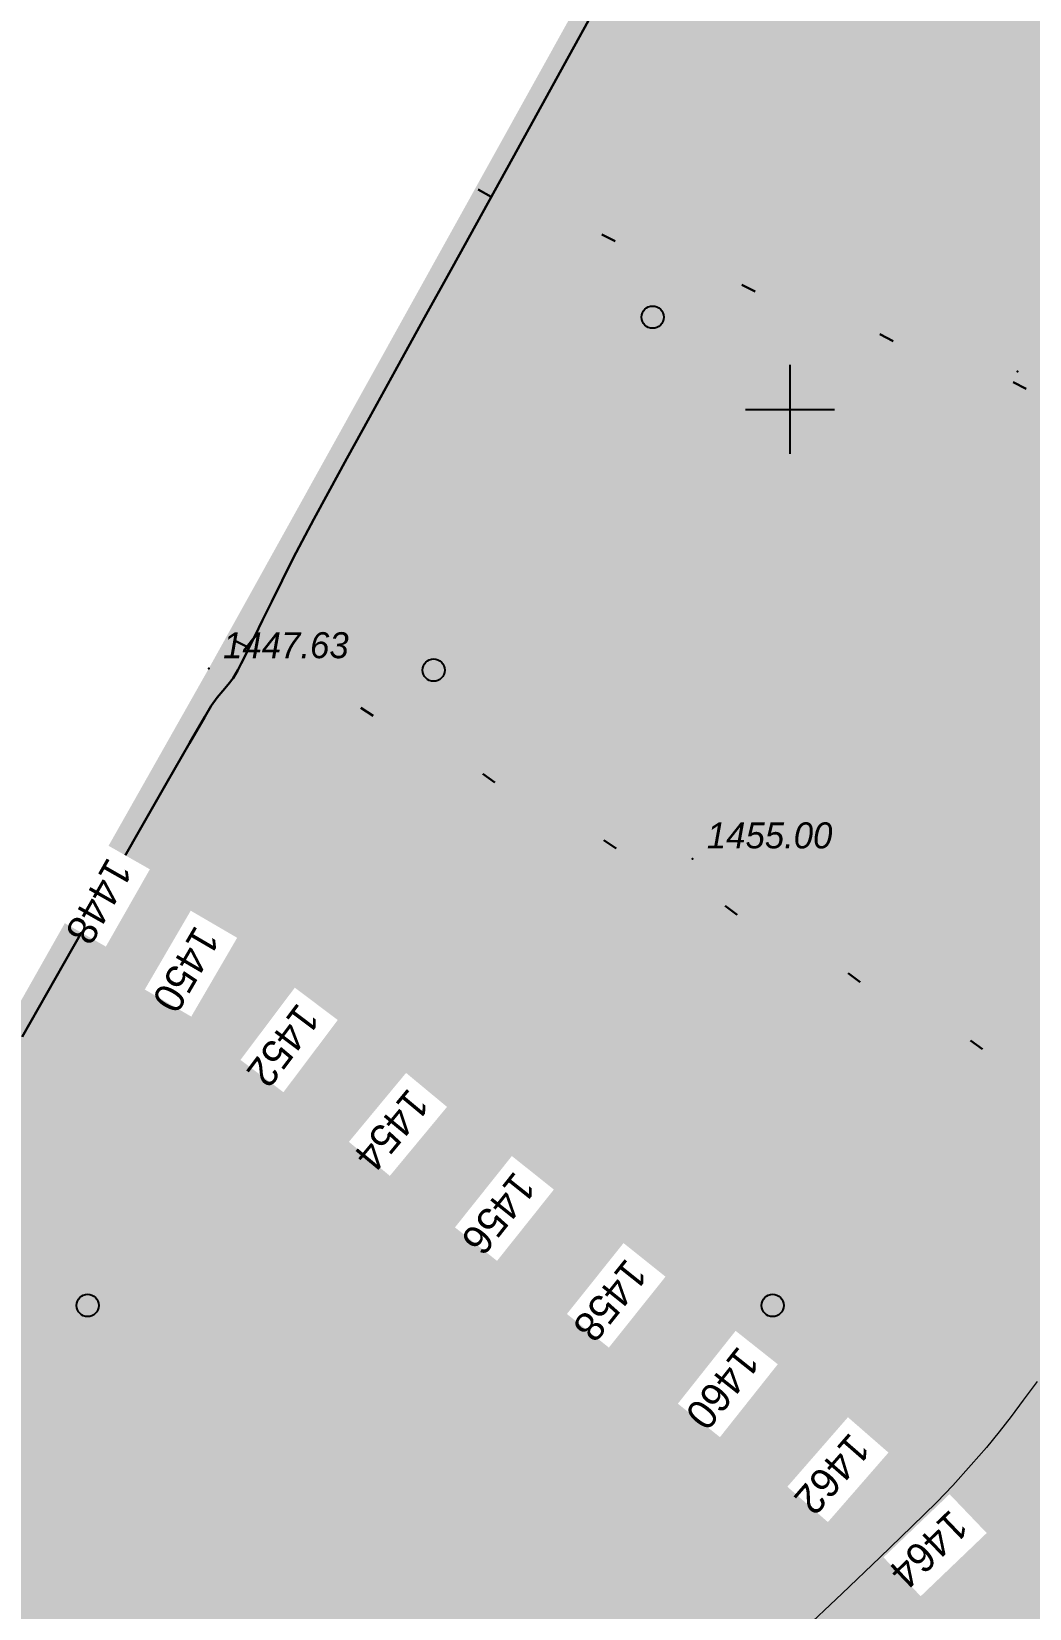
# Model space of a CAD drawing. Header units: millimetres. Extents: x 474337 to 1180020, y 4124662 to 4776603.
# Drawn here: x 748745 to 782359, y 4503169 to 4556261 of the extents above; entities that cross this region are included whole.
import ezdxf

# ---------------------------------------------------------------- set-up
doc = ezdxf.new("R2010")
doc.units = ezdxf.units.MM
doc.header["$PDMODE"] = 32
doc.header["$PDSIZE"] = 0.33
for name, color, linetype in [('(001) Сетка', 92, 'Continuous'), ('(004) Точки рельефа', 7, 'Continuous'), ('(031) Горизонтали', 42, 'Continuous'), ('(038) Деревья', 7, 'Continuous')]:
    doc.layers.add(name, color=color, linetype=linetype)
doc.layers.add('(032) Горизонтали утолщенные', color=32, linetype='Continuous', lineweight=30)
doc.layers.add('(042) Бергштрих11', color=32, linetype='Continuous', lineweight=30)
doc.styles.add('D-431', font='')
doc.styles.add('P-131', font='')
doc.styles.get('D-431').set_extended_font_data('D431', italic=True)
doc.styles.get('P-131').set_extended_font_data('P131')

# ---------------------------------------------------------------- blocks, each defined once
blk = doc.blocks.new('d')
at = {"layer": '(038) Деревья'}
blk.add_ellipse((0, 0), major_axis=(0.265, 0.265), ratio=1, start_param=5.497787, end_param=11.780972, dxfattribs=at)
blk = doc.blocks.new('Setka')
at = {"layer": '(001) Сетка'}
for p, q in [((0, 1.5), (0, -1.5)), ((-1.5, 0), (1.5, 0))]:
    blk.add_line(p, q, dxfattribs=at)

msp = doc.modelspace()

# ---------------------------------------------------------------- hatches: boundary and pattern name
at = {"lineweight": 30}
h = msp.add_hatch(color=74, dxfattribs=at)
h.dxf.hatch_style = 1
h.paths.add_polyline_path([(633175, 4349371), (632445, 4350958), (636357, 4352757), (637141, 4351054), (640648, 4352543), (648947, 4356956), (669587, 4356956), (677876, 4361936), (686916, 4370366), (689024, 4372969), (689326, 4374683), (688120, 4377668), (687868, 4380547), (691128, 4386945), (699101, 4396791), (709954, 4406912), (729810, 4426767), (742406, 4440276), (758684, 4456553), (772811, 4469273), (783394, 4478802), (785866, 4481107), (794074, 4490889), (799709, 4497372), (803431, 4500076), (805225, 4502291), (806413, 4502565), (810168, 4501629), (811415, 4501716), (813289, 4504601), (813465, 4507957), (812972, 4511068), (818452, 4519193), (823656, 4525620), (832236, 4532567), (844049, 4539949), (853922, 4545649), (876870, 4557851), (908020, 4557851), (917859, 4544794), (924047, 4575388), (935917, 4597951), (965442, 4643567), (925088, 4624056), (916353, 4619712), (892616, 4615150), (870021, 4612401), (847687, 4604139), (831189, 4600503), (795360, 4594192), (785632, 4597934), (778244, 4576750), (768574, 4559771), (754716, 4534815), (737097, 4503664), (720556, 4477258), (698516, 4449781), (678903, 4431955), (663271, 4417420), (630887, 4381491), (612878, 4367449), (597764, 4350308), (601698, 4342800), (603635, 4339695), (581991, 4325721), (577817, 4320688), (569860, 4303729), (566258, 4292434), (567003, 4287025), (569794, 4277604), (568791, 4289068), (570228, 4292149), (573306, 4295568), (590395, 4304275), (594338, 4310347), (599670, 4313551), (605802, 4315080), (607943, 4326094), (611205, 4332781), (613371, 4335024), (616991, 4338773), (615686, 4344424), (632566, 4349112)])

# ---------------------------------------------------------------- linework, layer by layer
at = {"layer": '(004) Точки рельефа', "linetype": 'ByBlock', "lineweight": -2}
for p in [(781955, 4544810, 1454274), (754716, 4534815, 1446121), (771009, 4528412, 1453490)]:
    msp.add_point(p, dxfattribs=at)
at = {"layer": '(032) Горизонтали утолщенные', "color": 32, "linetype": 'Continuous', "lineweight": 30, "elevation": 1446490}
msp.add_lwpolyline([(748427, 4522413), (749832, 4524881), (751138, 4527174), (752305, 4529222), (753294, 4530955), (754065, 4532301), (754577, 4533192), (754792, 4533556), (755002, 4533842), (755193, 4534068), (755368, 4534273), (755532, 4534495), (755695, 4534763), (755808, 4534986), (755949, 4535268), (756068, 4535507), (756263, 4535907), (756523, 4536439), (756834, 4537074), (757185, 4537780), (757563, 4538528), (757957, 4539289), (758255, 4539845), (758733, 4540725), (759366, 4541881), (760128, 4543266), (760991, 4544834), (761930, 4546537), (762919, 4548329), (763931, 4550161), (764940, 4551987), (765920, 4553760), (766845, 4555432), (767688, 4556958)], dxfattribs=at)
at = {"layer": '(042) Бергштрих11', "color": 32, "linetype": 'Continuous', "lineweight": 30}
for p, q in [((764230, 4550701, 1446490), (763792, 4550943, 1446490)), ((768402, 4549203, 1448490), (767955, 4549426, 1448490)), ((773118, 4547509, 1450490), (772673, 4547736, 1450490)), ((777764, 4545840, 1452490), (777321, 4546073, 1452490)), ((782251, 4544228, 1454490), (781806, 4544457, 1454490)), ((756072, 4535515, 1446490), (755623, 4535734, 1446490)), ((760254, 4533227, 1448490), (759832, 4533495, 1448490)), ((764353, 4530983, 1450490), (763942, 4531267, 1450490)), ((768434, 4528750, 1452490), (768023, 4529034, 1452490)), ((772510, 4526519, 1454490), (772111, 4526820, 1454490)), ((776651, 4524253, 1456490), (776251, 4524553, 1456490)), ((780773, 4521997, 1458490), (780371, 4522293, 1458490))]:
    msp.add_line(p, q, dxfattribs=at)

# ---------------------------------------------------------------- block references
at = {"layer": '(001) Сетка', "xscale": 999.9999999813735, "yscale": 999.9999999813735, "zscale": 999.9999999813735}
msp.add_blockref('Setka', (774291, 4543540, -1510), dxfattribs=at)
at = {"layer": '(038) Деревья', "linetype": 'Continuous', "xscale": 999.9999999813735, "yscale": 999.9999999813735, "zscale": 999.9999999813735}
for p in [(769665, 4546645, -1510), (762290, 4534761, -1510), (750634, 4513371, -1510), (773708, 4513371, -1510)]:
    msp.add_blockref('d', p, dxfattribs=at)

# ---------------------------------------------------------------- texts
at = {"layer": '(004) Точки рельефа', "linetype": 'ByBlock', "char_height": 875, "attachment_point": 4, "rotation": 0, "style": 'D-431'}
for s, insert in [('1447.63', (755198, 4535594, 1446121)), ('1455.00', (771491, 4529191, 1453490))]:
    msp.add_mtext(s, dxfattribs=dict(at, insert=insert))

# ---------------------------------------------------------------- next in the draw order: wipeouts: each hides what was drawn before it
for points, z in [([(751157, 4528951), (749675, 4526349), (751249, 4525453), (752731, 4528055)], 1446490), ([(761361, 4521200), (759435, 4518878), (760814, 4517734), (762740, 4520056)], 1452490), ([(764924, 4518402), (763008, 4516000), (764424, 4514871), (766339, 4517273)], 1454490), ([(768685, 4515470), (766777, 4513083), (768192, 4511952), (770099, 4514340)], 1456490), ([(772461, 4512516), (770515, 4510063), (771933, 4508937), (773880, 4511391)], 1458490), ([(776244, 4509607), (774204, 4507267), (775569, 4506077), (777609, 4508417)], 1460490)]:
    msp.add_wipeout(points).translate(0, 0, z).dxf.layer = '(032) Горизонтали утолщенные'

# ---------------------------------------------------------------- next in the draw order: texts
at = {"layer": '(032) Горизонтали утолщенные', "style": 'P-131'}
for s, rotation, p in [('1448', 240.3323, (751327, 4528505, 1446490)), ('1454', 230.3244, (761451, 4520731, 1452490)), ('1456', 231.4266, (765022, 4517935, 1454490)), ('1458', 231.3766, (768783, 4515003, 1456490)), ('1460', 231.5824, (772561, 4512049, 1458490)), ('1462', 228.9106, (776323, 4509136, 1460490))]:
    msp.add_text(s, height=1000, rotation=rotation, dxfattribs=at).set_placement(p)

# ---------------------------------------------------------------- next in the draw order: wipeouts: each hides what was drawn before it
for points, z in [([(754107, 4526661), (752560, 4524008), (754125, 4523096), (755671, 4525749)], 1448490), ([(779666, 4507017), (777442, 4504889), (778695, 4503581), (780918, 4505709)], 1462490)]:
    msp.add_wipeout(points).translate(0, 0, z).dxf.layer = '(032) Горизонтали утолщенные'

# ---------------------------------------------------------------- next in the draw order: linework, layer by layer
at = {"layer": '(031) Горизонтали', "color": 42, "linetype": 'Continuous', "lineweight": 0, "elevation": 1461990}
msp.add_lwpolyline([(782615, 4510810), (782151, 4510183), (781740, 4509636), (781339, 4509121), (780906, 4508592), (780399, 4508002), (779775, 4507306), (779234, 4506747), (778396, 4505923), (777316, 4504883), (776047, 4503675), (774644, 4502347)], dxfattribs=at)

# ---------------------------------------------------------------- next in the draw order: texts
at = {"layer": '(032) Горизонтали утолщенные', "style": 'P-131'}
for s, rotation, p in [('1450', 239.7606, (754272, 4526213, 1448490)), ('1464', 223.7464, (779702, 4506541, 1462490))]:
    msp.add_text(s, height=1000, rotation=rotation, dxfattribs=at).set_placement(p)

# ---------------------------------------------------------------- next in the draw order: wipeouts: each hides what was drawn before it
msp.add_wipeout([(757613, 4524070), (755783, 4521638), (757230, 4520550), (759060, 4522981)]).translate(0, 0, 1450490).dxf.layer = '(032) Горизонтали утолщенные'

# ---------------------------------------------------------------- next in the draw order: texts
msp.add_text('1452', height=1000, rotation=233.0384, dxfattribs=at).set_placement((757725, 4523606, 1450490))

doc.saveas('drawing.dxf')
